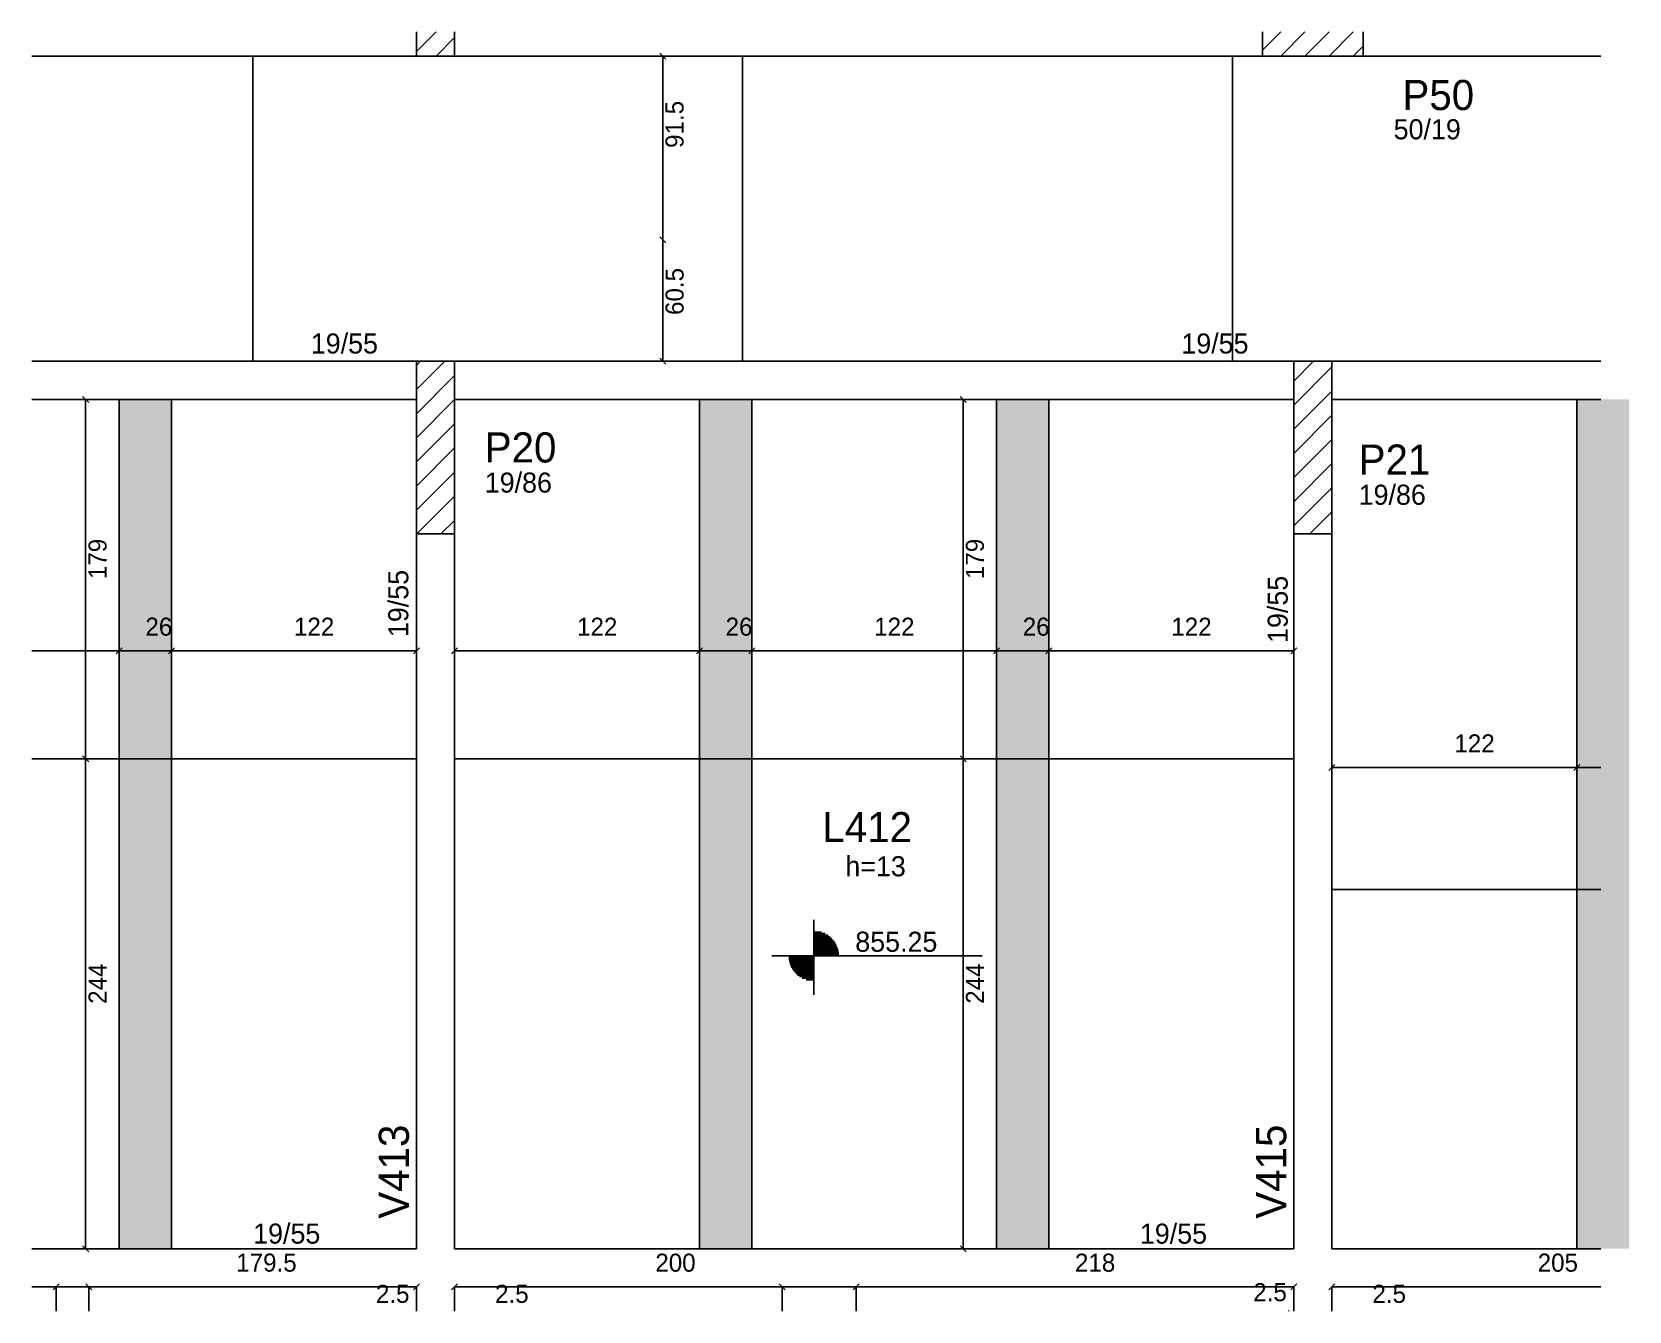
# Model space of a CAD drawing. Header units: metres. Extents: x 3094 to 3889, y 1559 to 2196.
import ezdxf

# ---------------------------------------------------------------- set-up
doc = ezdxf.new("R2010")
doc.units = ezdxf.units.M
for name, color, linetype in [('3', 7, 'Continuous'), ('4', 7, 'Continuous'), ('7', 7, 'Continuous'), ('9', 7, 'Continuous'), ('Hachura', 7, 'Continuous'), ('Painéis', 7, 'Continuous')]:
    doc.layers.add(name, color=color, linetype=linetype)

msp = doc.modelspace()

# ---------------------------------------------------------------- hatches: boundary and pattern name
at = {"layer": '9'}
h = msp.add_hatch(color=7, dxfattribs=at)
h.dxf.hatch_style = 1
h.paths.add_polyline_path([(3304.47, 1813.12), (3304.47, 1813.12), (3304.47, 2013.12), (3304.47, 2013.12), (3304.47, 1813.12)])
at = {"layer": 'Hachura'}
h = msp.add_hatch(color=7, dxfattribs=at)
h.dxf.hatch_style = 1
h.paths.add_polyline_path([(3137.48, 1590.12), (3163.48, 1590.12), (3163.48, 2013.12), (3137.48, 2013.12), (3137.48, 1590.12)])
h = msp.add_hatch(color=7, dxfattribs=at)
h.dxf.hatch_style = 1
h.paths.add_polyline_path([(3426.48, 1590.12), (3452.48, 1590.12), (3452.48, 2013.12), (3426.48, 2013.12), (3426.48, 1590.12)])
h = msp.add_hatch(color=7, dxfattribs=at)
h.dxf.hatch_style = 1
h.paths.add_polyline_path([(3574.48, 1590.12), (3600.48, 1590.12), (3600.48, 2013.12), (3574.48, 2013.12), (3574.48, 1590.12)])
h = msp.add_hatch(color=7, dxfattribs=at)
h.dxf.hatch_style = 1
h.paths.add_polyline_path([(3863.48, 1590.12), (3889.48, 1590.12), (3889.48, 2013.12), (3863.48, 2013.12), (3863.48, 1590.12)])

# ---------------------------------------------------------------- linework, layer by layer
at = {"layer": '3', "color": 3, "lineweight": 25}
for p, q in [((3285.47, 2186.33), (3295.26, 2196.12)), ((3706.97, 2187.1), (3715.99, 2196.12)), ((3716.01, 2184.12), (3728.01, 2196.12)), ((3728.03, 2184.12), (3740.03, 2196.12)), ((3740.05, 2184.12), (3752.05, 2196.12)), ((3295.28, 2184.12), (3304.47, 2193.31)), ((3752.07, 2184.12), (3756.97, 2189.02)), ((3285.47, 2018.04), (3299.55, 2032.12)), ((3285.47, 2030.06), (3287.53, 2032.12)), ((3722.47, 2022.29), (3732.3, 2032.12)), ((3722.47, 2010.27), (3741.47, 2029.27)), ((3285.47, 2006.02), (3304.47, 2025.02)), ((3285.47, 1994), (3304.47, 2013)), ((3722.47, 1998.25), (3741.47, 2017.25)), ((3722.47, 1986.23), (3741.47, 2005.23)), ((3285.47, 1981.98), (3304.47, 2000.98)), ((3285.47, 1969.96), (3304.47, 1988.96)), ((3722.47, 1974.21), (3741.47, 1993.21)), ((3722.47, 1962.19), (3741.47, 1981.19)), ((3285.47, 1957.94), (3304.47, 1976.94)), ((3285.68, 1946.12), (3304.47, 1964.92)), ((3722.47, 1950.17), (3741.47, 1969.17)), ((3730.45, 1946.12), (3741.47, 1957.15)), ((3297.7, 1946.12), (3304.47, 1952.9)), ((3483.4, 1748.47), (3483.4, 1753.98)), ((3483.4, 1748.47), (3483.4, 1723.47)), ((3483.4, 1747.87), (3487.25, 1747.87)), ((3483.4, 1747.07), (3489.15, 1747.07)), ((3483.4, 1746.28), (3490.48, 1746.28)), ((3483.4, 1745.49), (3491.51, 1745.49)), ((3483.4, 1744.7), (3492.36, 1744.7)), ((3483.4, 1743.9), (3493.07, 1743.9)), ((3483.4, 1743.11), (3493.67, 1743.11)), ((3483.4, 1742.32), (3494.18, 1742.32)), ((3470.9, 1735.97), (3462.48, 1735.97)), ((3470.9, 1735.97), (3495.9, 1735.97)), ((3483.4, 1735.18), (3470.9, 1735.18)), ((3483.4, 1734.39), (3471.01, 1734.39)), ((3483.4, 1741.52), (3494.61, 1741.52)), ((3483.4, 1740.73), (3494.96, 1740.73)), ((3483.4, 1739.94), (3495.26, 1739.94)), ((3483.4, 1739.15), (3495.5, 1739.15)), ((3483.4, 1738.35), (3495.68, 1738.35)), ((3483.4, 1737.56), (3495.8, 1737.56)), ((3483.4, 1736.77), (3495.9, 1736.77)), ((3495.9, 1735.97), (3567.33, 1735.97)), ((3483.4, 1733.6), (3471.13, 1733.6)), ((3483.4, 1732.8), (3471.31, 1732.8)), ((3483.4, 1732.01), (3471.55, 1732.01)), ((3483.4, 1731.22), (3471.85, 1731.22)), ((3483.4, 1730.42), (3472.2, 1730.42)), ((3483.4, 1729.63), (3472.63, 1729.63)), ((3483.4, 1728.84), (3473.14, 1728.84)), ((3483.4, 1728.05), (3473.74, 1728.05)), ((3483.4, 1727.25), (3474.45, 1727.25)), ((3483.4, 1726.46), (3475.3, 1726.46)), ((3483.4, 1725.67), (3476.33, 1725.67)), ((3483.4, 1724.87), (3477.66, 1724.87)), ((3483.4, 1724.08), (3479.56, 1724.08)), ((3483.4, 1723.47), (3483.4, 1716.61))]:
    msp.add_line(p, q, dxfattribs=at)
for points in [[(3093.97, 2184.12), (3285.47, 2184.12)], [(3304.47, 2184.12), (3706.97, 2184.12)], [(3756.97, 2184.12), (3875.48, 2184.12)], [(3285.47, 2032.12), (3093.97, 2032.12)], [(3722.47, 2032.12), (3304.47, 2032.12)], [(3875.48, 2032.12), (3741.47, 2032.12)], [(3093.97, 2013.12), (3285.47, 2013.12)], [(3304.47, 2013.12), (3722.47, 2013.12)], [(3741.47, 2013.12), (3875.48, 2013.12)], [(3285.47, 1946.12), (3285.47, 1590.12)], [(3304.47, 1590.12), (3304.47, 1946.12)], [(3722.47, 1946.12), (3722.47, 1590.12)], [(3741.47, 1590.12), (3741.47, 1946.12)], [(3285.47, 1590.12), (3093.97, 1590.12)], [(3722.47, 1590.12), (3304.47, 1590.12)], [(3875.48, 1590.12), (3741.47, 1590.12)], [(3093.97, 1571.12), (3285.47, 1571.12)], [(3285.47, 1571.12), (3285.47, 1559.12)], [(3304.47, 1571.12), (3722.47, 1571.12)], [(3304.47, 1559.12), (3304.47, 1571.12)], [(3304.47, 1559.12), (3304.47, 1571.12)], [(3722.47, 1571.12), (3722.47, 1559.12)], [(3741.47, 1571.12), (3875.48, 1571.12)], [(3741.47, 1559.12), (3741.47, 1571.12)]]:
    msp.add_lwpolyline(points, dxfattribs=at)
at = {"layer": '7', "color": 7, "lineweight": 25}
for points in [[(3285.47, 2196.12), (3285.47, 2184.12)], [(3304.47, 2184.12), (3304.47, 2196.12)], [(3706.97, 2196.12), (3706.97, 2184.12)], [(3756.97, 2184.12), (3756.97, 2196.12)], [(3285.47, 2184.12), (3304.47, 2184.12)], [(3706.97, 2184.12), (3756.97, 2184.12)], [(3304.47, 2032.12), (3285.47, 2032.12)], [(3285.47, 2032.12), (3285.47, 1946.12)], [(3304.47, 1946.12), (3304.47, 2032.12)], [(3741.47, 2032.12), (3722.47, 2032.12)], [(3722.47, 2032.12), (3722.47, 1946.12)], [(3741.47, 1946.12), (3741.47, 2032.12)], [(3285.47, 1946.12), (3304.47, 1946.12)], [(3722.47, 1946.12), (3741.47, 1946.12)]]:
    msp.add_lwpolyline(points, dxfattribs=at)
at = {"layer": 'Painéis', "color": 200, "lineweight": 25}
for p, q in [((3203.97, 2184.12), (3203.97, 2032.12)), ((3447.97, 2184.12), (3447.97, 2032.12)), ((3691.97, 2184.12), (3691.97, 2032.12)), ((3137.48, 2013.12), (3137.48, 1590.12)), ((3163.48, 2013.12), (3163.48, 1590.12)), ((3426.48, 2013.12), (3426.48, 1590.12)), ((3452.48, 2013.12), (3452.48, 1590.12)), ((3574.48, 2013.12), (3574.48, 1590.12)), ((3600.48, 2013.12), (3600.48, 1590.12)), ((3863.48, 2013.12), (3863.48, 1590.12)), ((3285.38, 1834.12), (3093.97, 1834.12)), ((3722.38, 1834.12), (3304.38, 1834.12)), ((3875.48, 1769.12), (3741.38, 1769.12)), ((3105.97, 1559.12), (3105.97, 1571.12)), ((3504.47, 1559.12), (3504.47, 1571.12))]:
    msp.add_line(p, q, dxfattribs=at)
at = {"layer": 'Painéis', "color": 0, "lineweight": 25}
for p, q in [((3409.66, 2182.62), (3406.66, 2185.62)), ((3406.66, 2094.12), (3409.66, 2091.12)), ((3409.66, 2091.12), (3406.66, 2094.12)), ((3406.66, 2033.62), (3409.66, 2030.62)), ((3122.23, 2011.62), (3119.23, 2014.62)), ((3559.23, 2011.62), (3556.23, 2014.62)), ((3135.98, 1886.37), (3138.98, 1889.37)), ((3138.98, 1889.37), (3135.98, 1886.37)), ((3161.98, 1886.37), (3164.98, 1889.37)), ((3164.98, 1889.37), (3161.98, 1886.37)), ((3283.97, 1886.37), (3286.97, 1889.37)), ((3305.97, 1889.37), (3302.97, 1886.37)), ((3424.98, 1886.37), (3427.98, 1889.37)), ((3427.98, 1889.37), (3424.98, 1886.37)), ((3450.98, 1886.37), (3453.98, 1889.37)), ((3453.98, 1889.37), (3450.98, 1886.37)), ((3572.98, 1886.37), (3575.98, 1889.37)), ((3575.98, 1889.37), (3572.98, 1886.37)), ((3598.98, 1886.37), (3601.98, 1889.37)), ((3601.98, 1889.37), (3598.98, 1886.37)), ((3720.97, 1886.37), (3723.97, 1889.37)), ((3119.23, 1835.62), (3122.23, 1832.62)), ((3122.23, 1832.62), (3119.23, 1835.62)), ((3556.23, 1835.62), (3559.23, 1832.62)), ((3559.23, 1832.62), (3556.23, 1835.62)), ((3742.97, 1831.26), (3739.97, 1828.26)), ((3861.98, 1828.26), (3864.98, 1831.26)), ((3864.98, 1831.26), (3861.98, 1828.26)), ((3119.23, 1591.62), (3122.23, 1588.62)), ((3556.23, 1591.62), (3559.23, 1588.62)), ((3104.47, 1569.62), (3107.47, 1572.62)), ((3107.47, 1572.62), (3104.47, 1569.62)), ((3123.75, 1569.62), (3120.75, 1572.62)), ((3283.97, 1569.62), (3286.97, 1572.62)), ((3305.97, 1572.62), (3302.97, 1569.62)), ((3469.19, 1569.62), (3466.19, 1572.62)), ((3505.97, 1572.62), (3502.97, 1569.62)), ((3502.97, 1569.62), (3505.97, 1572.62)), ((3720.97, 1569.62), (3723.97, 1572.62)), ((3742.97, 1572.62), (3739.97, 1569.62))]:
    msp.add_line(p, q, dxfattribs=at)
at = {"layer": 'Painéis', "color": 4, "lineweight": 25}
for p, q in [((3408.16, 2092.62), (3408.16, 2184.12)), ((3408.16, 2092.62), (3408.16, 2032.12)), ((3120.73, 2013.12), (3120.73, 1834.12)), ((3557.73, 2013.12), (3557.73, 1834.12)), ((3093.97, 1887.87), (3137.48, 1887.87)), ((3137.48, 1887.87), (3163.48, 1887.87)), ((3163.48, 1887.87), (3285.47, 1887.87)), ((3304.47, 1887.87), (3426.48, 1887.87)), ((3426.48, 1887.87), (3452.48, 1887.87)), ((3452.48, 1887.87), (3574.48, 1887.87)), ((3574.48, 1887.87), (3600.48, 1887.87)), ((3600.48, 1887.87), (3722.47, 1887.87)), ((3120.73, 1834.12), (3120.73, 1590.12)), ((3557.73, 1834.12), (3557.73, 1590.12)), ((3741.47, 1829.76), (3863.48, 1829.76)), ((3863.48, 1829.76), (3875.48, 1829.76)), ((3093.97, 1571.12), (3105.97, 1571.12)), ((3105.97, 1571.12), (3285.47, 1571.12)), ((3122.25, 1571.12), (3122.25, 1559.12)), ((3124.5, 1571.12), (3125.25, 1571.12)), ((3504.47, 1571.12), (3304.47, 1571.12)), ((3465.44, 1571.12), (3464.69, 1571.12)), ((3467.69, 1571.12), (3467.69, 1559.12)), ((3722.47, 1571.12), (3504.47, 1571.12)), ((3875.48, 1571.12), (3741.47, 1571.12)), ((3719.97, 1559.12), (3719.97, 1559.43)), ((3722.47, 1559.12), (3722.47, 1559.43))]:
    msp.add_line(p, q, dxfattribs=at)

# ---------------------------------------------------------------- texts
at = {"layer": '3', "color": 3, "lineweight": 25}
for s, p in [('50/19', (3772.22, 2142.65)), ('19/55', (3232.87, 2035.97)), ('19/55', (3666.48, 2035.97)), ('19/86', (3319.52, 1966.71)), ('19/86', (3754.79, 1960.65)), ('h=13', (3499.11, 1775.63)), ('855.25', (3504.06, 1738.04)), ('19/55', (3204.15, 1592.7)), ('19/55', (3645.83, 1592.66))]:
    msp.add_text(s, height=10, dxfattribs=at).set_placement(p)
for p in [(3281.44, 1894.76), (3719.47, 1891.83)]:
    msp.add_text('19/55', height=10, rotation=90, dxfattribs=at).set_placement(p)
at = {"layer": '4', "color": 4, "lineweight": 25}
for s, p in [('P50', (3776.63, 2157.22)), ('P20', (3319.52, 1981.71)), ('P21', (3754.79, 1975.65)), ('L412', (3487.7, 1792.63))]:
    msp.add_text(s, height=15, dxfattribs=at).set_placement(p)
for s, p in [('V413', (3281.72, 1605.12)), ('V415', (3718.72, 1605.12))]:
    msp.add_text(s, height=15, rotation=90, dxfattribs=at).set_placement(p)
at = {"layer": 'Painéis', "color": 240, "lineweight": 25}
for s, p in [('91.5', (3418.54, 2138.37)), ('60.5', (3418.56, 2055.17)), ('179', (3131.14, 1923.62)), ('179', (3568.14, 1923.62)), ('244', (3131.16, 1712.12)), ('244', (3568.16, 1712.12))]:
    msp.add_text(s, height=9, rotation=90, dxfattribs=at).set_placement(p)
for s, p in [('26', (3150.48, 1895.46)), ('122', (3224.48, 1895.42)), ('122', (3365.48, 1895.42)), ('26', (3439.48, 1895.46)), ('122', (3513.48, 1895.42)), ('26', (3587.48, 1895.46)), ('122', (3661.48, 1895.42)), ('122', (3802.48, 1837.31)), ('179.5', (3195.72, 1578.75)), ('200', (3404.47, 1578.71)), ('218', (3613.47, 1578.71)), ('205', (3843.97, 1578.72)), ('2.5', (3265.29, 1563.2)), ('2.5', (3324.65, 1563.2)), ('2.5', (3702.29, 1564.02)), ('2.5', (3761.65, 1563.2))]:
    msp.add_text(s, height=9, dxfattribs=at).set_placement(p)

doc.saveas('drawing.dxf')
